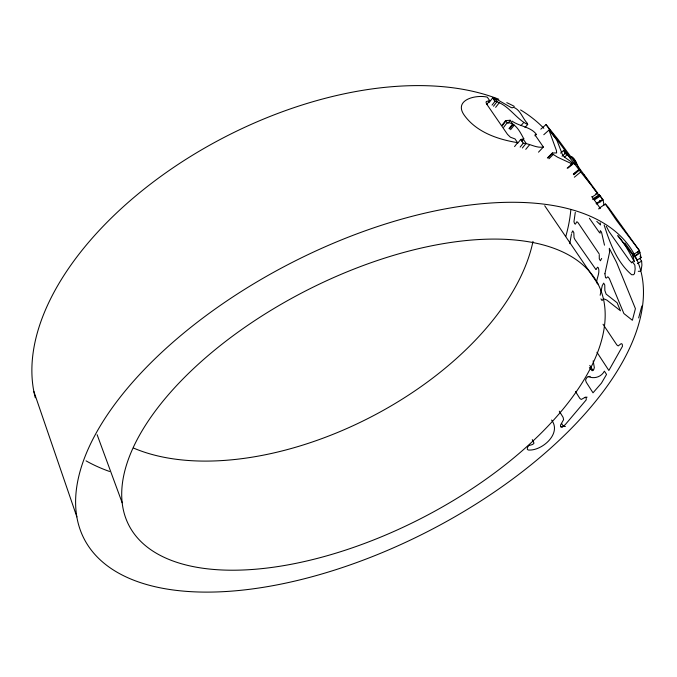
<?xml version="1.0" encoding="UTF-8"?>
<svg xmlns="http://www.w3.org/2000/svg" width="677" height="677" viewBox="0 0 677 677"><rect width="100%" height="100%" fill="white"/><g stroke="black" fill="none" stroke-linecap="round" stroke-linejoin="round"><path stroke-width="1.02" d="M599.255 254.704L599.289 258.842L600.397 260.772L601.684 258.419M569.772 243.669L571.413 234.352M575.289 212.324L573.969 221.675L574.578 223.655L575.332 224.163L576.889 221.717L577.997 222.615L599.128 253.833M596.471 282.944C596.725 277.993 600.22 272.662 598.316 267.745L597.529 267.195L596.209 269.277M600.144 295.257L602.268 285.584L603.672 283.121L604.764 284.975L604.849 290.45L606.143 294.106L617.111 302.754L620.479 310.802L606.77 300.063L604.273 298.997L603.232 299.183L602.039 300.529L600.922 298.87M638.656 317.928L641.855 305.996M571.616 233.176L572.767 230.823L573.817 232.643L574.037 237.568L574.934 239.556L595.87 269.446M575.467 391.484L579.851 398.448L581.272 399.455L585.182 397.297L586.214 397.881L586.206 399.904L565.32 424.555L562.612 426.848L561.335 427.102L560.59 426.662L560.514 425.097L563.586 419.681L563.112 417.37L559.304 411.184M570.152 157.639C574.494 154.348 577.887 168.065 580.206 170.367M486.788 104.554L489.674 100.619L487.279 97.141C475.677 94.391 452.473 100.018 464.904 116.08C477.158 132.43 498.137 139.504 517.592 142.652L514.571 146.604M489.149 102.506L492.704 97.826L494.785 98.207L511.017 107.474L512.1 107.846L513.538 107.296C520.427 109.818 522.449 118.136 527.146 123.079L527.705 124.526L524.988 127.454M492.069 105.104L495.048 101.203C508.469 104.605 515.84 118.949 527.705 124.526M502.732 125.203L505.727 121.276L505.584 120.574L510.323 120.278L507.868 123.392M501.995 125.287L505.584 120.574M503.713 127.225L507.327 122.52C516.102 123.104 520.088 132.117 523.829 138.844L521.942 141.171M493.592 99.764L494.785 98.207L497.113 101.558L493.508 106.23M495.64 107.347L499.287 102.709M508.977 128.622L512.667 123.95L510.052 120.176M517.583 143.397L520.672 139.479L523.829 138.844M509.586 128.969L513.293 124.297M520.148 147.112L523.253 143.202C530.04 143.6 536.269 148.348 543.369 147.019L534.957 134.833L536.404 134.401C531.005 126.827 519.267 126.396 512.049 121.09M510.585 129.705L514.3 125.042M522.356 148.001L526.131 143.321L523.186 139.174M589.362 367.569L592.147 370.776L593.712 369.608L594.338 367.628L593.154 360.866M525.758 149.355L529.6 144.717M520.935 125.626L523.592 122.655M538.511 152.164L543.369 147.019M535.016 135.857L536.404 134.401M548.15 157.893L552.432 153.569L552.373 152.968L556.646 152.943L556.418 150.514L548.971 130.069L543.783 134.723M547.371 157.995L552.373 152.968M548.954 158.782L553.244 154.466L557.67 157.242L569.899 162.895L572.497 163.504L571.151 161.778L564.584 157.191L562.663 155.151L556.706 139.75L548.971 130.069M562.02 156.243L565.033 153.561L567.368 154.661L579.588 170.401L578.767 169.588L573.309 174.057M540.83 129.163L546.026 124.585L558.11 139.496L597.774 193.224L578.767 169.588M560.624 153.104L563.645 150.429L564.703 150.937L570.736 158.316L546.026 124.585M570.694 164.249L572.217 162.912M567.165 168.201L572.497 163.504M564.33 157.318L567.368 154.661L564.703 150.937M573.749 174.725L579.207 170.24M567.986 168.091L574.214 163.03M574.35 177.205L580.604 172.102M573.664 174.15L579.148 169.749M588.211 376.598L586.722 377.732L585.537 379.966L586.214 382.175L593.01 392.812L601.438 383.148L606.541 374.432L604.4 371.148C601.168 377.123 594.271 379.086 588.211 376.598L590.209 376.37M636.845 260.213L641.085 257.658L639.469 250.693L608.352 207.289L605.365 204.022L598.807 208.474L598.857 209.032M595.777 193.783L597.402 192.691M592.079 197.058L597.774 193.224M599.407 195.611L599.94 195.594L599.162 194.807L592.646 199.072L593.01 199.622L599.534 195.34L603.063 199.91L604.053 205.106M594.431 199.91L600.144 196.169M574.866 163.842L576.466 162.81L571.735 156.582M575.061 164.426L576.652 163.402M596.098 203.574L602.64 199.385M596.522 204.082L603.063 199.91L599.915 195.518M618.109 235.96C624.989 243.712 629.5 252.893 634.307 261.745L632.699 254.941L639.469 250.693L616.561 220.49L605.365 204.022M633.198 256.752L639.977 252.546M635.991 255.618L637.683 254.603M637.379 263.624L641.618 261.136L639.587 258.284M489.674 100.619L486.281 101.525L486.078 102.692L486.865 104.343L507.513 134.376L510.399 137.211L515.011 138.92L517.592 142.652M585.182 397.297L587.094 397.154M638.293 271.316L640.163 271.232L641.178 270.106L641.914 265.079L641.618 261.136M565.413 426.451L563.349 426.332L561.597 423.463M560.59 426.662L562.629 426.806M505.727 121.276L507.327 122.52M596.784 221.371L600.575 224.967L600.144 222.775M552.432 153.569L553.244 154.466M596.902 193.013L598.333 194.79M632.699 254.941L617.678 235.63M591.004 184.779L583.921 174.894L584.911 176.731M592.18 186.42L595.718 191.363M552.567 133.961L556.706 139.75M640.061 256.236L641.085 257.658M591.867 196.533L600.423 208.55M624.854 242.882L637.074 260.044A309.694 150.641 -27.2 0 1 272.603 585.723A309.694 150.641 -27.2 0 1 168.945 345.778A309.694 150.641 -27.2 0 1 637.074 260.044M589.388 218.273L599.052 232.059L600.135 233.167L600.287 230.595L601.498 232.126L604.493 245.176M492.704 97.826L495.048 101.203M520.672 139.479L523.253 143.202M599.162 194.807L599.534 195.34M544.714 205.74L598.163 284.315A263.776 127.581 -27.2 0 1 296.086 563.315A263.776 127.581 -27.2 0 1 196.059 366.274A263.776 127.581 -27.2 0 1 598.163 284.315M603.029 324.249L616.823 344.906L618.186 345.913L621.258 343.603L622.231 344.187L622.493 346.277L608.86 370.471L596.936 352.26M589.769 365.394L592.984 370.505M551.577 420.028C562.079 433.754 541.566 451.322 528.238 450.002L527.29 449.274L527.451 447.514L528.72 445.61L532.723 444.459L534.026 443.173L532.291 439.61M599.644 200.553L600.372 201.907M563.645 150.429L565.033 153.561M606.262 226.245L609.19 231.813L629.136 260.019L631.776 262.904L632.318 261.55L634.84 265.113L635.153 268.93L634.459 273.728L633.469 274.744L631.633 274.718C617.009 262.236 609.808 242.908 604.138 224.959M97.124 434.702L122.173 502.757M33.85 391.467L76.865 516.881M637.844 251.726L638.529 254.095M573.69 158.943L574.113 160.914M532.994 241.41A248.002 140.909 -27.2 0 1 371.258 416.82A248.002 140.909 -27.2 0 1 133.691 448.123M570.863 209.43A290.983 166.161 -27.2 0 1 565.82 236.349M109.589 471.488A290.983 166.161 -27.2 0 1 86.055 460.868M35.289 397.754A290.983 166.161 -27.2 0 1 182.985 161.228A290.983 166.161 -27.2 0 1 498.771 99.248M506.777 102.65A290.983 166.161 -27.2 0 1 514.334 106.399M520.554 109.928A290.983 166.161 -27.2 0 1 543.817 128.317M604.916 273.745L605.517 277.553L606.262 278.112L607.861 276.775L609.308 278.475L623.889 313.544L632.377 320.272L635.415 308.653L616.561 262.439L609.292 248.307L609.545 252.403L604.916 273.745"/></g></svg>
